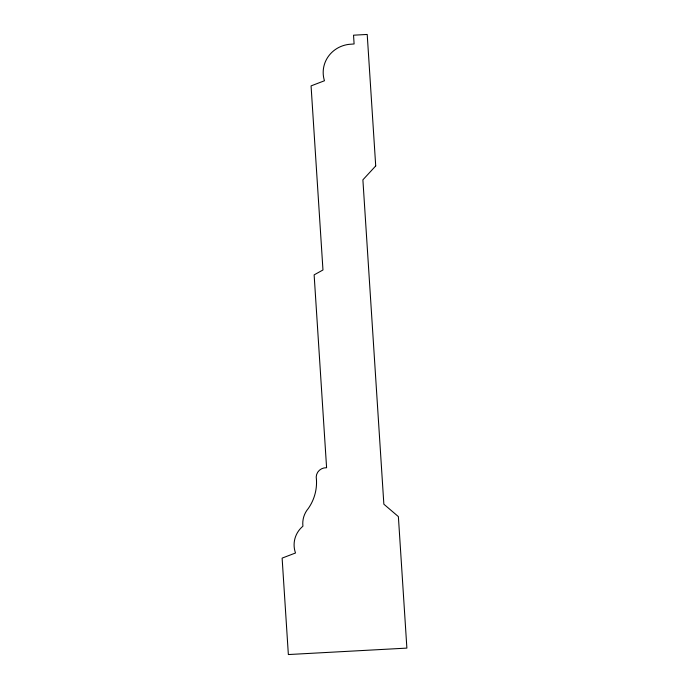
<?xml version="1.0" encoding="UTF-8"?>
<svg xmlns="http://www.w3.org/2000/svg" width="689" height="689" viewBox="0 0 689 689"><rect width="100%" height="100%" fill="white"/><g stroke="black" fill="none" stroke-linecap="round" stroke-linejoin="round"><path stroke-width="1.03" d="M375.712 165.946L362.888 179.838L383.859 504.202L398.38 516.604L406.88 648.108L288.355 654.55L282.12 558.116L295.512 552.991A25.872 24.856 4 0 1 302.927 526.198A24.838 23.865 4 0 1 308.319 508.456A48.979 47.059 4 0 0 316.208 476.969A10.034 9.637 4 0 1 326.595 467.728L314.132 274.868L322.969 269.985L311.066 85.892L324.459 80.759A29.661 28.499 4 0 1 348.823 44.372L354.103 43.958L353.535 35.191L367.211 34.45L375.712 165.946"/></g></svg>
